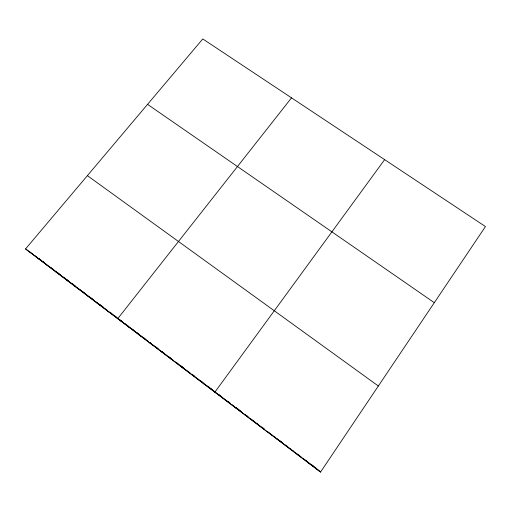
<?xml version="1.0" encoding="UTF-8"?>
<svg xmlns="http://www.w3.org/2000/svg" width="511" height="511" viewBox="0 0 511 511"><rect width="100%" height="100%" fill="white"/><g stroke="black" fill="none" stroke-linecap="round" stroke-linejoin="round"><path stroke-width="0.77" d="M320.538 472.062L485.45 226.558L202.771 38.938L25.55 248.934L320.538 472.062L317.976 469.877M384.63 159.643L214.869 392.135L216.332 393.004M291.526 97.85L117.741 318.666L123.834 322.99M235.533 407.765L235.903 407.919M225.172 399.928L225.753 400.234M217.648 393.783L216.99 393.393L224.303 398.925M203.819 383.774L204.822 384.406M192.839 375.47L194.052 376.262M181.916 367.211L183.353 368.169M171.064 358.997L172.705 360.114M160.275 350.84L162.128 352.111M147.564 104.359L434.312 302.684M149.544 342.721L151.607 344.159M138.883 334.66L141.145 336.244M128.28 326.638L130.746 328.375M126.626 324.97L124.959 323.789L129.954 327.57M127.182 325.366L128.261 326.133M107.259 310.739L110.121 312.777M96.841 302.857L99.894 305.041M86.48 295.019L89.725 297.351M76.177 287.227L79.614 289.705M87.4 175.643L378.344 385.997M55.756 271.775L59.563 274.535M65.938 279.479L69.56 282.098M35.559 256.503L39.73 259.537M45.626 264.117L49.618 267.017M25.55 248.934L33.694 254.868M34.301 255.308L37.354 257.538M38.574 258.419L41.008 260.195M42.771 261.479L43.946 262.341M181.264 365.985L182.472 366.892M51.304 267.885L53.15 269.278M57.475 272.548L59.947 274.42M63.658 277.23L64.903 278.169M66.143 279.108L68.008 280.52M72.358 283.809L75.481 286.173M80.483 289.954L81.734 290.893M82.36 291.372L84.245 292.797M91.15 298.022L93.047 299.452M99.358 304.23L100.622 305.182M101.255 305.661L103.165 307.105M110.146 312.381L111.935 313.741M114.33 315.549L116.725 317.357M120.315 320.078L122.116 321.438M131.148 328.266L133.569 330.1M137.197 332.84L139.005 334.213M143.259 337.426L145.086 338.806M149.953 342.491L151.173 343.411M156.066 347.11L157.899 348.496M162.191 351.747L164.037 353.139M168.956 356.857L171.421 358.728M176.985 362.931L178.218 363.864M183.187 367.62L184.426 368.559M191.9 374.212L194.397 376.096M200.025 380.356L203.161 382.726M208.814 387.006L211.969 389.388M218.906 394.639L221.416 396.536M227.689 401.282L230.212 403.185M235.89 407.478L237.149 408.436M237.787 408.915L240.317 410.831M246.66 415.622L247.854 416.529M252.632 420.138L253.826 421.045M256.816 423.306L258.017 424.213M262.82 427.841L264.021 428.755M273.66 436.043L275.474 437.416M279.715 440.623L281.535 442.002M286.396 445.675L287.616 446.595M292.49 450.287L293.71 451.207M298.603 454.911L299.829 455.838M305.348 460.009L306.581 460.941M311.506 464.665L313.971 466.53M38.625 258.496L46.878 264.736M49.273 266.55L52.269 268.812M53.463 269.719L58.26 273.347M59.468 274.254L64.878 278.354M66.085 279.262L69.106 281.548M70.32 282.462L75.155 286.122M76.369 287.041L81.236 290.721M82.456 291.64L87.943 295.792M89.163 296.719L94.056 300.417M95.282 301.343L100.201 305.061M101.427 305.993L106.971 310.183M110.063 312.521L115.007 316.264M116.253 317.203L123.713 322.85M133.084 329.934L139.982 335.152M141.24 336.104L148.171 341.348M151.965 344.216L158.94 349.492M160.211 350.45L167.097 355.662M168.905 357.023L173.714 360.664M175.516 362.031L177.937 363.858M179.15 364.771L183.986 368.431M185.8 369.804L190.06 373.024M191.88 374.403L196.141 377.623M197.974 379.015L202.867 382.713M204.7 384.1L205.927 385.026M206.54 385.486L208.999 387.351M210.845 388.743L215.763 392.467M225.523 399.845L228.577 402.157M231.643 404.476L242.699 412.837M244.545 414.236L245.778 415.162M246.391 415.628L248.87 417.506M250.722 418.905L256.292 423.121M258.783 425.005L264.385 429.24M267.502 431.597L272.504 435.378M276.259 438.221L282.545 442.973M284.435 444.404L285.687 445.356M286.32 445.828L290.746 449.175M294.534 452.043L301.516 457.326M302.787 458.284L304.058 459.248M305.329 460.207L306.6 461.171M307.207 461.625L310.209 463.899M311.416 464.806L316.826 468.9L315.683 467.929M29.9 252.102L266.959 431.54M267.31 431.674L319.164 470.893M308.555 462.87L309.698 463.86M298.002 454.886L298.922 455.716M287.514 446.953L288.21 447.61M277.077 439.058L277.556 439.549"/></g></svg>
